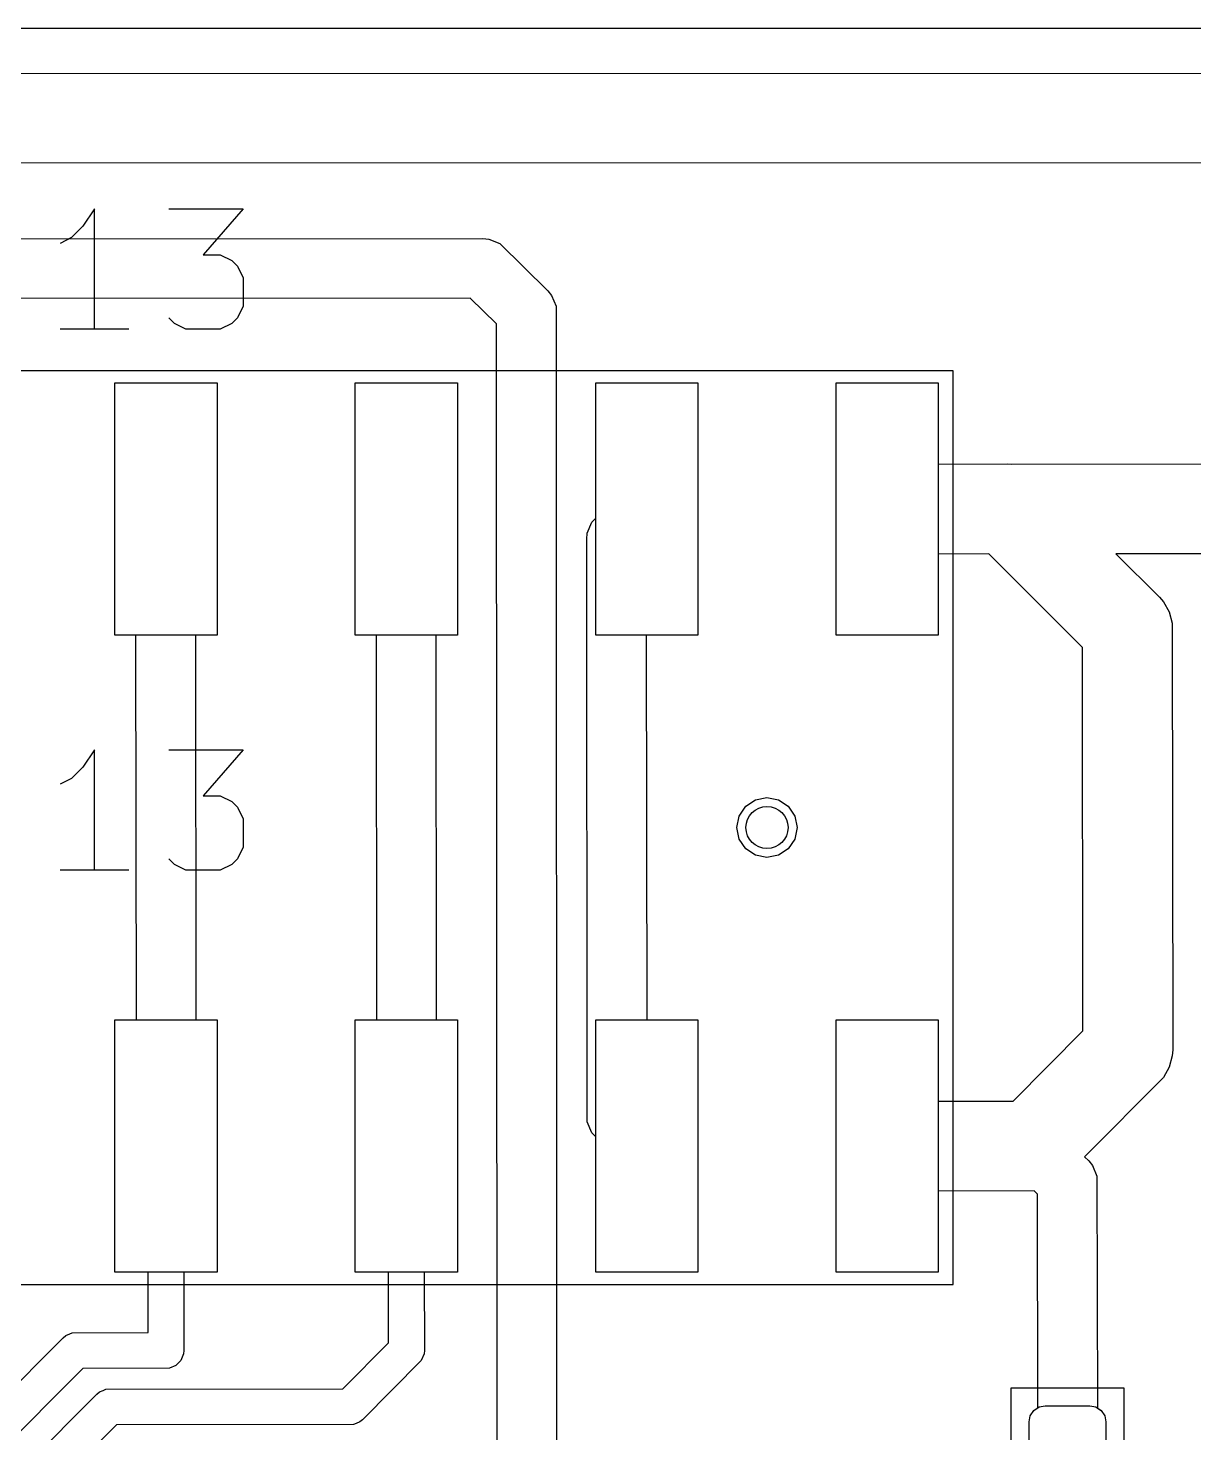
# Model space of a CAD drawing. Extents: x 3.94 to 5.51, y -5.51 to -3.94.
# Drawn here: x 4.6202 to 5.002, y -4.3971 to -3.937 of the extents above; entities that cross this region are included whole.
import ezdxf

# ---------------------------------------------------------------- set-up
doc = ezdxf.new("R2010")
doc.units = 0
doc.header["$MEASUREMENT"] = 0
doc.layers.add('BLACK', color=7, linetype='CONTINUOUS')

msp = doc.modelspace()

# ---------------------------------------------------------------- linework, layer by layer
at = {"layer": 'BLACK', "linetype": 'CONTINUOUS'}
for p, q in [((3.93701, -3.93701), (5.31496, -3.93701)), ((4.23063, -3.9519), (5.10827, -3.95177)), ((5.10204, -3.98117), (4.23823, -3.9813)), ((4.64192, -3.99625), (4.63817, -4.00188)), ((4.64192, -4.03562), (4.64192, -3.99625)), ((4.66629, -3.99625), (4.69066, -3.99625)), ((4.69066, -3.99625), (4.67754, -4.01125)), ((4.63817, -4.00188), (4.63442, -4.00563)), ((4.52569, -4.00609), (4.76919, -4.00591)), ((4.63442, -4.00563), (4.63067, -4.0075)), ((4.76919, -4.00591), (4.77111, -4.00609)), ((4.77111, -4.00609), (4.77466, -4.00756)), ((4.67754, -4.01125), (4.68316, -4.01125)), ((4.68316, -4.01125), (4.68691, -4.01313)), ((4.77466, -4.00756), (4.77466, -4.00757)), ((4.77466, -4.00757), (4.79042, -4.02306)), ((4.68691, -4.01313), (4.68879, -4.015)), ((4.68879, -4.015), (4.69066, -4.01875)), ((4.69066, -4.01875), (4.69066, -4.02812)), ((4.76498, -4.02541), (4.53143, -4.02559)), ((4.77362, -4.03391), (4.76498, -4.02541)), ((4.79042, -4.02306), (4.79165, -4.02455)), ((4.79165, -4.02455), (4.79165, -4.02455)), ((4.79165, -4.02455), (4.79312, -4.0281)), ((4.69066, -4.02812), (4.68879, -4.03187)), ((4.79312, -4.0281), (4.7933, -4.40053)), ((4.66817, -4.03375), (4.66629, -4.03187)), ((4.67192, -4.03562), (4.66817, -4.03375)), ((4.68691, -4.03375), (4.68316, -4.03562)), ((4.68879, -4.03187), (4.68691, -4.03375)), ((4.77381, -4.40041), (4.77362, -4.03391)), ((4.65317, -4.03562), (4.63067, -4.03562)), ((4.68316, -4.03562), (4.67192, -4.03562)), ((4.92323, -4.04921), (4.32874, -4.04921)), ((4.64862, -4.13583), (4.64862, -4.05315)), ((4.64862, -4.05315), (4.68209, -4.05315)), ((4.64862, -4.13583), (4.64862, -4.05315)), ((4.64862, -4.05315), (4.68209, -4.05315)), ((4.64862, -4.13583), (4.64862, -4.05315)), ((4.64862, -4.05315), (4.68209, -4.05315)), ((4.68209, -4.05315), (4.68209, -4.13583)), ((4.68209, -4.05315), (4.68209, -4.13583)), ((4.68209, -4.05315), (4.68209, -4.13583)), ((4.72736, -4.13583), (4.72736, -4.05315)), ((4.72736, -4.05315), (4.76083, -4.05315)), ((4.72736, -4.13583), (4.72736, -4.05315)), ((4.72736, -4.05315), (4.76083, -4.05315)), ((4.72736, -4.13583), (4.72736, -4.05315)), ((4.72736, -4.05315), (4.76083, -4.05315)), ((4.76083, -4.05315), (4.76083, -4.13583)), ((4.76083, -4.05315), (4.76083, -4.13583)), ((4.76083, -4.05315), (4.76083, -4.13583)), ((4.8061, -4.09754), (4.8061, -4.05315)), ((4.8061, -4.05315), (4.83957, -4.05315)), ((4.8061, -4.13583), (4.8061, -4.05315)), ((4.8061, -4.05315), (4.83957, -4.05315)), ((4.8061, -4.13583), (4.8061, -4.05315)), ((4.8061, -4.05315), (4.83957, -4.05315)), ((4.83957, -4.05315), (4.83957, -4.13583)), ((4.83957, -4.05315), (4.83957, -4.13583)), ((4.83957, -4.05315), (4.83957, -4.13583)), ((4.88484, -4.13583), (4.88484, -4.05315)), ((4.88484, -4.05315), (4.91831, -4.05315)), ((4.88484, -4.13583), (4.88484, -4.05315)), ((4.88484, -4.05315), (4.91831, -4.05315)), ((4.88484, -4.13583), (4.88484, -4.05315)), ((4.88484, -4.05315), (4.91831, -4.05315)), ((4.91831, -4.05315), (4.91831, -4.07979)), ((4.91831, -4.05315), (4.91831, -4.13583)), ((4.91831, -4.05315), (4.91831, -4.13583)), ((4.92323, -4.34843), (4.92323, -4.04921)), ((4.91831, -4.07979), (4.94094, -4.07972)), ((4.94094, -4.07972), (4.94224, -4.07981)), ((4.94224, -4.07981), (5.02356, -4.07973)), ((4.80334, -4.10241), (4.80481, -4.09886)), ((4.80481, -4.09886), (4.8061, -4.09754)), ((4.80481, -4.09886), (4.80481, -4.09886)), ((4.80315, -4.10433), (4.80334, -4.10241)), ((4.80334, -4.29523), (4.80315, -4.10433)), ((4.93482, -4.10922), (4.91831, -4.10924)), ((4.91831, -4.10924), (4.91831, -4.13583)), ((4.96556, -4.13983), (4.93482, -4.10922)), ((5.03141, -4.10913), (4.97645, -4.10918)), ((4.97645, -4.10918), (4.99075, -4.12342)), ((4.99075, -4.12342), (4.99203, -4.12487)), ((4.99203, -4.12487), (4.99395, -4.12821)), ((4.99395, -4.12821), (4.99495, -4.13193)), ((4.65555, -4.13583), (4.64862, -4.13583)), ((4.68209, -4.13583), (4.64862, -4.13583)), ((4.68209, -4.13583), (4.64862, -4.13583)), ((4.65566, -4.26181), (4.65555, -4.13583)), ((4.68209, -4.13583), (4.67505, -4.13583)), ((4.67505, -4.13583), (4.67516, -4.26181)), ((4.73429, -4.13583), (4.72736, -4.13583)), ((4.76083, -4.13583), (4.72736, -4.13583)), ((4.76083, -4.13583), (4.72736, -4.13583)), ((4.7344, -4.26181), (4.73429, -4.13583)), ((4.76083, -4.13583), (4.75379, -4.13583)), ((4.75379, -4.13583), (4.7539, -4.26181)), ((4.83957, -4.13583), (4.8061, -4.13583)), ((4.83957, -4.13583), (4.8061, -4.13583)), ((4.83957, -4.13583), (4.82268, -4.13583)), ((4.82268, -4.13583), (4.8228, -4.26181)), ((4.91831, -4.13583), (4.88484, -4.13583)), ((4.91831, -4.13583), (4.88484, -4.13583)), ((4.91831, -4.13583), (4.88484, -4.13583)), ((4.99495, -4.13193), (4.99495, -4.13197)), ((4.99495, -4.13197), (4.99508, -4.27165)), ((4.96567, -4.26544), (4.96556, -4.13983)), ((4.64192, -4.17342), (4.63817, -4.17904)), ((4.64192, -4.21279), (4.64192, -4.17342)), ((4.66629, -4.17342), (4.69066, -4.17342)), ((4.69066, -4.17342), (4.67754, -4.18842)), ((4.63817, -4.17904), (4.63442, -4.18279)), ((4.63442, -4.18279), (4.63067, -4.18467)), ((4.67754, -4.18842), (4.68316, -4.18842)), ((4.68316, -4.18842), (4.68691, -4.19029)), ((4.68691, -4.19029), (4.68879, -4.19217)), ((4.85525, -4.19186), (4.85844, -4.18973)), ((4.85525, -4.19186), (4.85844, -4.18973)), ((4.85844, -4.18973), (4.8622, -4.18898)), ((4.85844, -4.18973), (4.8622, -4.18898)), ((4.8622, -4.18898), (4.86597, -4.18973)), ((4.8622, -4.18898), (4.86597, -4.18973)), ((4.86597, -4.18973), (4.86916, -4.19186)), ((4.86597, -4.18973), (4.86916, -4.19186)), ((4.68879, -4.19217), (4.69066, -4.19592)), ((4.85236, -4.19882), (4.85311, -4.19505)), ((4.85236, -4.19882), (4.85311, -4.19505)), ((4.85311, -4.19505), (4.85525, -4.19186)), ((4.85311, -4.19505), (4.85525, -4.19186)), ((4.86916, -4.19186), (4.8713, -4.19505)), ((4.86916, -4.19186), (4.8713, -4.19505)), ((4.8713, -4.19505), (4.87205, -4.19882)), ((4.8713, -4.19505), (4.87205, -4.19882)), ((4.69066, -4.19592), (4.69066, -4.20529)), ((4.85311, -4.20259), (4.85236, -4.19882)), ((4.85311, -4.20259), (4.85236, -4.19882)), ((4.87205, -4.19882), (4.8713, -4.20259)), ((4.87205, -4.19882), (4.8713, -4.20259)), ((4.85525, -4.20578), (4.85311, -4.20259)), ((4.85525, -4.20578), (4.85311, -4.20259)), ((4.8713, -4.20259), (4.86916, -4.20578)), ((4.8713, -4.20259), (4.86916, -4.20578)), ((4.66817, -4.21091), (4.66629, -4.20904)), ((4.68879, -4.20904), (4.68691, -4.21091)), ((4.69066, -4.20529), (4.68879, -4.20904)), ((4.85844, -4.20791), (4.85525, -4.20578)), ((4.85844, -4.20791), (4.85525, -4.20578)), ((4.8622, -4.20866), (4.85844, -4.20791)), ((4.8622, -4.20866), (4.85844, -4.20791)), ((4.86597, -4.20791), (4.8622, -4.20866)), ((4.86597, -4.20791), (4.8622, -4.20866)), ((4.86916, -4.20578), (4.86597, -4.20791)), ((4.86916, -4.20578), (4.86597, -4.20791)), ((4.65317, -4.21279), (4.63067, -4.21279)), ((4.67192, -4.21279), (4.66817, -4.21091)), ((4.68316, -4.21279), (4.67192, -4.21279)), ((4.68691, -4.21091), (4.68316, -4.21279)), ((4.64862, -4.34449), (4.64862, -4.26181)), ((4.64862, -4.26181), (4.65566, -4.26181)), ((4.64862, -4.34449), (4.64862, -4.26181)), ((4.64862, -4.26181), (4.68209, -4.26181)), ((4.64862, -4.34449), (4.64862, -4.26181)), ((4.64862, -4.26181), (4.68209, -4.26181)), ((4.67516, -4.26181), (4.68209, -4.26181)), ((4.68209, -4.26181), (4.68209, -4.34449)), ((4.68209, -4.26181), (4.68209, -4.34449)), ((4.68209, -4.26181), (4.68209, -4.34449)), ((4.72736, -4.34449), (4.72736, -4.26181)), ((4.72736, -4.26181), (4.7344, -4.26181)), ((4.72736, -4.34449), (4.72736, -4.26181)), ((4.72736, -4.26181), (4.76083, -4.26181)), ((4.72736, -4.34449), (4.72736, -4.26181)), ((4.72736, -4.26181), (4.76083, -4.26181)), ((4.7539, -4.26181), (4.76083, -4.26181)), ((4.76083, -4.26181), (4.76083, -4.34449)), ((4.76083, -4.26181), (4.76083, -4.34449)), ((4.76083, -4.26181), (4.76083, -4.34449)), ((4.8061, -4.34449), (4.8061, -4.26181)), ((4.8061, -4.26181), (4.83957, -4.26181)), ((4.8061, -4.34449), (4.8061, -4.26181)), ((4.8061, -4.26181), (4.83957, -4.26181)), ((4.8228, -4.26181), (4.83957, -4.26181)), ((4.83957, -4.26181), (4.83957, -4.34449)), ((4.83957, -4.26181), (4.83957, -4.34449)), ((4.83957, -4.26181), (4.83957, -4.34449)), ((4.88484, -4.34449), (4.88484, -4.26181)), ((4.88484, -4.26181), (4.91831, -4.26181)), ((4.88484, -4.34449), (4.88484, -4.26181)), ((4.88484, -4.26181), (4.91831, -4.26181)), ((4.88484, -4.34449), (4.88484, -4.26181)), ((4.88484, -4.26181), (4.91831, -4.26181)), ((4.91831, -4.26181), (4.91831, -4.28846)), ((4.91831, -4.26181), (4.91831, -4.34449)), ((4.91831, -4.26181), (4.91831, -4.34449)), ((4.94284, -4.2884), (4.96567, -4.26544)), ((4.99495, -4.27358), (4.99395, -4.2773)), ((4.99508, -4.27165), (4.99495, -4.27358)), ((4.99495, -4.27358), (4.99495, -4.27358)), ((4.99395, -4.2773), (4.99203, -4.28064)), ((4.99203, -4.28064), (4.96619, -4.30662)), ((4.91831, -4.28846), (4.94284, -4.2884)), ((4.80481, -4.29878), (4.80334, -4.29523)), ((4.8061, -4.30007), (4.80481, -4.29878)), ((4.8061, -4.34449), (4.8061, -4.30007)), ((4.96619, -4.30662), (4.96759, -4.308)), ((4.96759, -4.308), (4.96881, -4.30949)), ((4.96881, -4.30949), (4.96881, -4.30949)), ((4.96881, -4.30949), (4.97028, -4.31304)), ((4.97028, -4.31304), (4.97045, -4.38893)), ((4.9497, -4.31779), (4.91831, -4.31787)), ((4.91831, -4.31787), (4.91831, -4.34449)), ((4.9508, -4.31887), (4.9497, -4.31779)), ((4.95095, -4.38884), (4.9508, -4.31887)), ((4.65952, -4.34449), (4.64862, -4.34449)), ((4.68209, -4.34449), (4.64862, -4.34449)), ((4.68209, -4.34449), (4.64862, -4.34449)), ((4.65955, -4.36419), (4.65952, -4.34449)), ((4.68209, -4.34449), (4.67122, -4.34449)), ((4.67122, -4.34449), (4.67126, -4.37008)), ((4.73826, -4.34449), (4.72736, -4.34449)), ((4.76083, -4.34449), (4.72736, -4.34449)), ((4.76083, -4.34449), (4.72736, -4.34449)), ((4.7383, -4.36754), (4.73826, -4.34449)), ((4.76083, -4.34449), (4.74996, -4.34449)), ((4.74996, -4.34449), (4.75, -4.37008)), ((4.83957, -4.34449), (4.8061, -4.34449)), ((4.83957, -4.34449), (4.8061, -4.34449)), ((4.83957, -4.34449), (4.8061, -4.34449)), ((4.91831, -4.34449), (4.88484, -4.34449)), ((4.91831, -4.34449), (4.88484, -4.34449)), ((4.91831, -4.34449), (4.88484, -4.34449)), ((4.32874, -4.34843), (4.92323, -4.34843)), ((4.59155, -4.40617), (4.63165, -4.3659)), ((4.63165, -4.3659), (4.63255, -4.36517)), ((4.63255, -4.36517), (4.63389, -4.36461)), ((4.63389, -4.36461), (4.63467, -4.36429)), ((4.63467, -4.36429), (4.65955, -4.36419)), ((4.67126, -4.37008), (4.67115, -4.37123)), ((4.72328, -4.38268), (4.7383, -4.36754)), ((4.75, -4.37008), (4.74989, -4.37123)), ((4.66864, -4.37499), (4.66651, -4.37587)), ((4.67026, -4.37336), (4.66864, -4.37499)), ((4.67115, -4.37123), (4.67026, -4.37336)), ((4.67115, -4.37123), (4.67115, -4.37123)), ((4.749, -4.37336), (4.72977, -4.39276)), ((4.74989, -4.37123), (4.749, -4.37336)), ((4.63813, -4.37598), (4.60225, -4.412)), ((4.66651, -4.37587), (4.63813, -4.37598)), ((4.61123, -4.41601), (4.64267, -4.38441)), ((4.64267, -4.38441), (4.64357, -4.38367)), ((4.64357, -4.38367), (4.64482, -4.38316)), ((4.64482, -4.38316), (4.6457, -4.38279)), ((4.6457, -4.38279), (4.72328, -4.38268)), ((4.94213, -4.38228), (4.97913, -4.38228)), ((4.94213, -4.45551), (4.94213, -4.38228)), ((4.97913, -4.38228), (4.97913, -4.45551)), ((4.94959, -4.38975), (4.95131, -4.38859)), ((4.94959, -4.38975), (4.95131, -4.38859)), ((4.94959, -4.38975), (4.95095, -4.38884)), ((4.95131, -4.38859), (4.95335, -4.38819)), ((4.95131, -4.38859), (4.95335, -4.38819)), ((4.95335, -4.38819), (4.96791, -4.38819)), ((4.95335, -4.38819), (4.96791, -4.38819)), ((4.96791, -4.38819), (4.96995, -4.38859)), ((4.96791, -4.38819), (4.96995, -4.38859)), ((4.96995, -4.38859), (4.97167, -4.38975)), ((4.96995, -4.38859), (4.97167, -4.38975)), ((4.97045, -4.38893), (4.97167, -4.38975)), ((4.72887, -4.39349), (4.72762, -4.39401)), ((4.72977, -4.39276), (4.72887, -4.39349)), ((4.94803, -4.3935), (4.94844, -4.39147)), ((4.94803, -4.3935), (4.94844, -4.39147)), ((4.94803, -4.3935), (4.94844, -4.39147)), ((4.94803, -4.40413), (4.94803, -4.3935)), ((4.94803, -4.40413), (4.94803, -4.3935)), ((4.94803, -4.40413), (4.94803, -4.3935)), ((4.94844, -4.39147), (4.94959, -4.38975)), ((4.94844, -4.39147), (4.94959, -4.38975)), ((4.94844, -4.39147), (4.94959, -4.38975)), ((4.97167, -4.38975), (4.97282, -4.39147)), ((4.97167, -4.38975), (4.97282, -4.39147)), ((4.97167, -4.38975), (4.97282, -4.39147)), ((4.97282, -4.39147), (4.97323, -4.3935)), ((4.97282, -4.39147), (4.97323, -4.3935)), ((4.97282, -4.39147), (4.97323, -4.3935)), ((4.97323, -4.3935), (4.97323, -4.40413)), ((4.97323, -4.3935), (4.97323, -4.40413)), ((4.97323, -4.3935), (4.97323, -4.40413)), ((4.64915, -4.39448), (4.62194, -4.42184)), ((4.72674, -4.39437), (4.64915, -4.39448)), ((4.72762, -4.39401), (4.72674, -4.39437))]:
    msp.add_line(p, q, dxfattribs=at)
at = {"layer": 'BLACK'}
msp.add_circle((4.8622, -4.19882), 0.00689, dxfattribs=at)
msp.add_circle((4.8622, -4.19882), 0.00689, dxfattribs=at)
msp.add_circle((4.8622, -4.19882), 0.00689, dxfattribs=at)
msp.add_circle((4.8622, -4.19882), 0.00689, dxfattribs=at)
msp.add_circle((4.8622, -4.19882), 0.00689, dxfattribs=at)
msp.add_circle((4.8622, -4.19882), 0.00689, dxfattribs=at)
msp.add_circle((4.8622, -4.19882), 0.00689, dxfattribs=at)
msp.add_circle((4.8622, -4.19882), 0.00689, dxfattribs=at)
msp.add_circle((4.8622, -4.19882), 0.00689, dxfattribs=at)
msp.add_circle((4.8622, -4.19882), 0.00689, dxfattribs=at)
msp.add_circle((4.8622, -4.19882), 0.00689, dxfattribs=at)
msp.add_circle((4.8622, -4.19882), 0.00689, dxfattribs=at)
msp.add_circle((4.8622, -4.19882), 0.00689, dxfattribs=at)
msp.add_circle((4.8622, -4.19882), 0.00689, dxfattribs=at)
msp.add_circle((4.8622, -4.19882), 0.00689, dxfattribs=at)
msp.add_circle((4.8622, -4.19882), 0.00689, dxfattribs=at)
msp.add_circle((4.8622, -4.19882), 0.00689, dxfattribs=at)
msp.add_circle((4.8622, -4.19882), 0.00689, dxfattribs=at)
at = {"layer": 'WHITE'}
msp.add_circle((4.8622, -4.19882), 0.00689, dxfattribs=at)
msp.add_circle((4.8622, -4.19882), 0.00689, dxfattribs=at)

doc.saveas('drawing.dxf')
